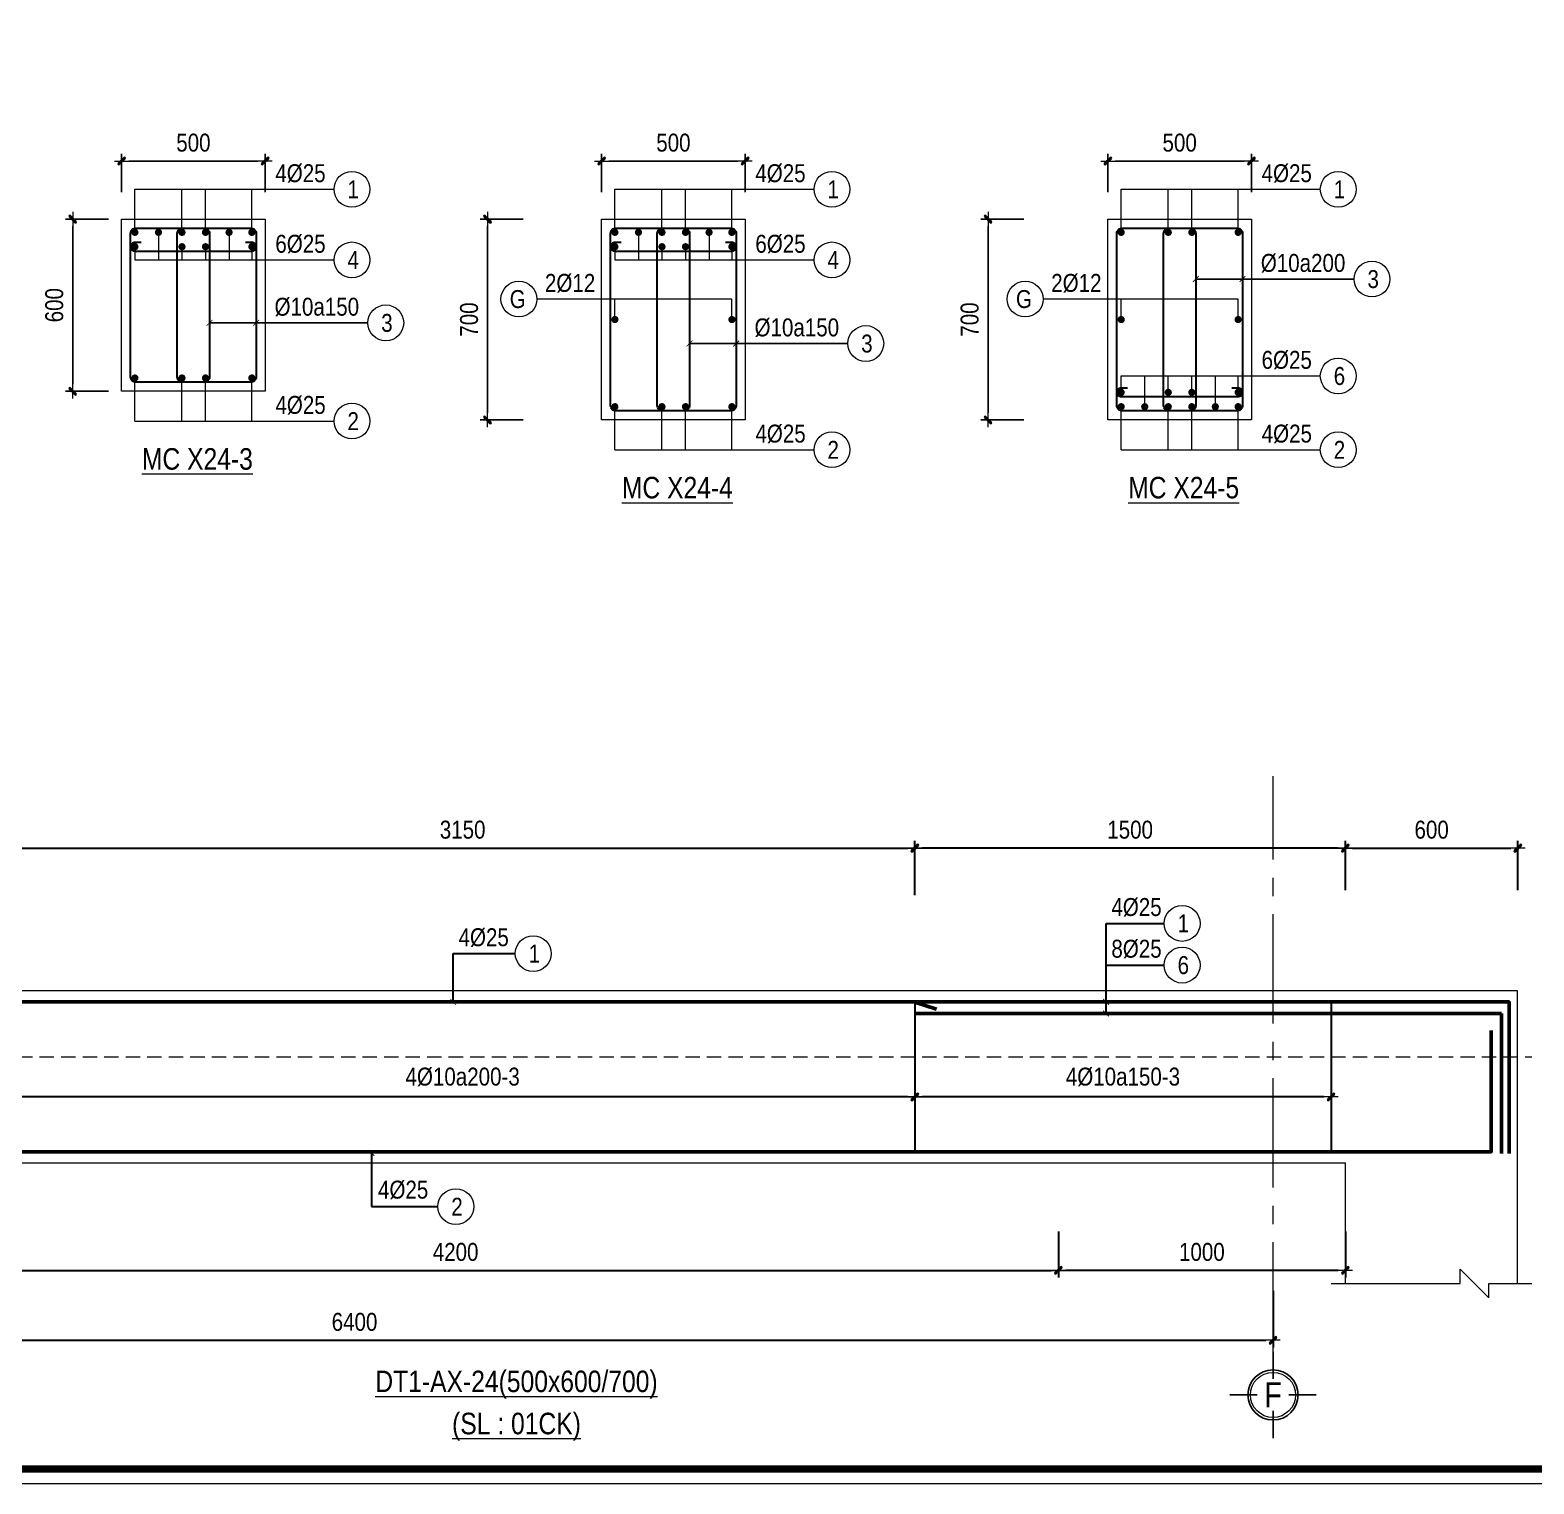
# Model space of a CAD drawing. Header units: millimetres. Extents: x 397144 to 8960116, y 345581 to 674207.
# Drawn here: x 4987769 to 4993008, y 648891 to 653957 of the extents above; entities that cross this region are included whole.
import ezdxf
from ezdxf.enums import TextEntityAlignment as Align
from ezdxf.xclip import XClip

# ---------------------------------------------------------------- set-up
doc = ezdxf.new("R2010")
doc.units = ezdxf.units.MM
doc.header["$XCLIPFRAME"] = 0
doc.header["$PDSIZE"] = -10
doc.linetypes.add('CENTER2', pattern=[28.575, 19.05, -3.175, 3.175, -3.175])
doc.linetypes.add('HIDDEN', pattern=[0.375, 0.25, -0.125])
doc.layers.get('0').update_dxf_attribs({"linetype": 'CONTINUOUS'})
doc.layers.get('Defpoints').update_dxf_attribs({"color": 12, "linetype": 'CONTINUOUS'})
for name, color, linetype, lineweight in [('2', 2, 'CONTINUOUS', 20), ('CDAI', 8, 'CONTINUOUS', 30), ('CTHEP', 2, 'CONTINUOUS', 50), ('DBAO', 3, 'CONTINUOUS', 20), ('DGIONG', 4, 'CONTINUOUS', 13), ('KTH', 150, 'CONTINUOUS', 5), ('Net khuat', 8, 'HIDDEN', 13), ('STICK', 1, 'CONTINUOUS', 9), ('TEXT', 7, 'CONTINUOUS', 15)]:
    doc.layers.add(name, color=color, linetype=linetype, lineweight=lineweight)
doc.layers.add('8', color=8, linetype='CONTINUOUS')
doc.styles.add('HELVECONDENSE', font='VHELVCN_0.TTF')
doc.styles.add('Star-HelCon', font='VHELVCN_0.TTF')
doc.styles.add('TTP-HelCon', font='VHELVCN_0.TTF')
doc.styles.add('VNI-HELVE-CONDENSE', font='VHELVCN_0.TTF')
doc.dimstyles.new('kc-25', dxfattribs={"dimtxt": 62.5, "dimasz": 20, "dimexe": 20, "dimexo": 50, "dimgap": 25, "dimtad": 3, "dimdec": 0, "dimzin": 0, "dimdsep": 46, "dimtxsty": 'VNI-HELVE-CONDENSE', "dimblk": 'DIM', "dimcen": 2.5, "dimclrd": 256, "dimclre": 154, "dimclrt": 7, "dimaunit": 1, "dimadec": 0, "dimazin": 0, "dimtfac": 1, "dimtdec": 0, "dimtix": 1, "dimtmove": 0, "dimatfit": 3, "dimldrblk": 'DOT', "dimfxl": 1, "dimtolj": 1, "dimtzin": 0, "dimarcsym": 0})
doc.dimstyles.new('TTP-25', dxfattribs={"dimscale": 25, "dimtxt": 2.5, "dimasz": 1, "dimexe": 1, "dimexo": 1, "dimgap": 0.09, "dimtad": 0, "dimdec": 4, "dimrnd": 5, "dimzin": 9, "dimdsep": 46, "dimtxsty": 'TTP-HelCon', "dimblk": 'Stick1', "dimcen": 0.09, "dimdle": 1.5, "dimclrd": 256, "dimclre": 256, "dimclrt": 7, "dimadec": 0, "dimazin": 0, "dimtfac": 1, "dimtdec": 4, "dimtmove": 0, "dimatfit": 3, "dimldrblk": '_ArchTick1', "dimfxl": 1, "dimtvp": 1, "dimtolj": 1, "dimtzin": 0, "dimarcsym": 0})

# ---------------------------------------------------------------- blocks, each defined once
blk = doc.blocks.new('CHG_XX_Khung ten')
blk.add_lwpolyline([(15, 579), (826, 579), (826, 15), (15, 15)], close=True)
at = {"color": 4, "linetype": 'Continuous', "const_width": 1}
blk.add_lwpolyline([(17, 577), (824, 577), (824, 17), (17, 17)], close=True, dxfattribs=at)
blk = doc.blocks.new('Stick1')
at = {"layer": 'STICK'}
h = blk.add_hatch(color=256, dxfattribs=at)
edge = h.paths.add_edge_path()
edge.add_line((0.3, 0.5), (-0.5, -0.3))
edge.add_arc((-0.4, -0.4), 0.141, 135, 315)
edge.add_line((-0.3, -0.5), (0.5, 0.3))
edge.add_arc((0.4, 0.4), 0.141, 315, 495)
blk.add_line((1, 0), (-1, 0), dxfattribs=at)
blk.add_lwpolyline([(0.3, 0.5), (-0.5, -0.3, 1), (-0.3, -0.5), (0.5, 0.3, 1), (0.3, 0.5, 1)], format="xyb", dxfattribs=at)
blk = doc.blocks.new('*D8877')
at = {"layer": 'Defpoints', "color": 0, "transparency": 16777216}
for p in [(5210180.3, 637924.4), (5210180.3, 637753), (5211680.3, 637753)]:
    blk.add_point(p, dxfattribs=at)
at = {"layer": 'KTH', "lineweight": -2, "transparency": 16777216}
for p, q in [((5210180.3, 637778), (5210180.3, 637949.4)), ((5211680.3, 637778), (5211680.3, 637949.4)), ((5211655.3, 637924.4), (5210205.3, 637924.4))]:
    blk.add_line(p, q, dxfattribs=at)
at = {"layer": 'KTH', "lineweight": -2, "transparency": 16777216, "xscale": 25, "yscale": 25, "zscale": 25, "rotation": 180}
blk.add_blockref('Stick1', (5210180.3, 637924.4), dxfattribs=at)
at = {"layer": 'KTH', "lineweight": -2, "transparency": 16777216, "xscale": 25, "yscale": 25, "zscale": 25}
blk.add_blockref('Stick1', (5211680.3, 637924.4), dxfattribs=at)
at = {"layer": 'KTH', "color": 7, "transparency": 16777216, "insert": (5210930.3, 637988.2), "char_height": 62.5, "attachment_point": 5, "style": 'TTP-HelCon'}
blk.add_mtext('\\A1;1500', dxfattribs=at)
blk = doc.blocks.new('_ArchTick1')
at = {"color": 0, "const_width": 3.81}
blk.add_lwpolyline([(-12.7, -12.7), (12.7, 12.7)], dxfattribs=at)
blk = doc.blocks.new('*D8878')
at = {"layer": 'Defpoints', "color": 0, "transparency": 16777216}
for p in [(5210180.3, 637131), (5211630.3, 637114.5), (5210180.3, 637057)]:
    blk.add_point(p, dxfattribs=at)
at = {"layer": 'KTH', "lineweight": -2, "transparency": 16777216}
for p, q in [((5210180.3, 637106), (5210180.3, 637032)), ((5211605.3, 637057), (5210205.3, 637057)), ((5211630.3, 637089.5), (5211630.3, 637032))]:
    blk.add_line(p, q, dxfattribs=at)
at = {"layer": 'KTH', "lineweight": -2, "transparency": 16777216, "xscale": 25, "yscale": 25, "zscale": 25, "rotation": 180}
blk.add_blockref('Stick1', (5210180.3, 637057), dxfattribs=at)
at = {"layer": 'KTH', "lineweight": -2, "transparency": 16777216, "xscale": 25, "yscale": 25, "zscale": 25}
blk.add_blockref('Stick1', (5211630.3, 637057), dxfattribs=at)
at = {"layer": 'KTH', "color": 7, "transparency": 16777216, "insert": (5210905.3, 637126.9), "char_height": 62.5, "attachment_point": 5, "style": 'TTP-HelCon'}
blk.add_mtext('\\A1;4Þ10a150-3', dxfattribs=at)
blk = doc.blocks.new('*D8879')
at = {"layer": 'Defpoints', "color": 0, "transparency": 16777216}
for p in [(5210180.3, 637924.4), (5207029.3, 637735.4), (5210180.3, 637735.4)]:
    blk.add_point(p, dxfattribs=at)
at = {"layer": 'KTH', "lineweight": -2, "transparency": 16777216}
for p, q in [((5207029.3, 637760.4), (5207029.3, 637949.4)), ((5210180.3, 637760.4), (5210180.3, 637949.4)), ((5207054.3, 637924.4), (5210155.3, 637924.4))]:
    blk.add_line(p, q, dxfattribs=at)
at = {"layer": 'KTH', "lineweight": -2, "transparency": 16777216, "xscale": 25, "yscale": 25, "zscale": 25, "rotation": 180}
blk.add_blockref('Stick1', (5207029.3, 637924.4), dxfattribs=at)
at = {"layer": 'KTH', "lineweight": -2, "transparency": 16777216, "xscale": 25, "yscale": 25, "zscale": 25}
blk.add_blockref('Stick1', (5210180.3, 637924.4), dxfattribs=at)
at = {"layer": 'KTH', "color": 7, "transparency": 16777216, "insert": (5208604.8, 637988.2), "char_height": 62.5, "attachment_point": 5, "style": 'TTP-HelCon'}
blk.add_mtext('\\A1;3150', dxfattribs=at)
blk = doc.blocks.new('*D8880')
at = {"layer": 'Defpoints', "color": 0, "transparency": 16777216}
for p in [(5207029.3, 637131), (5210180.3, 637131), (5207029.3, 637057)]:
    blk.add_point(p, dxfattribs=at)
at = {"layer": 'KTH', "lineweight": -2, "transparency": 16777216}
for p, q in [((5207029.3, 637106), (5207029.3, 637032)), ((5210180.3, 637106), (5210180.3, 637032)), ((5210155.3, 637057), (5207054.3, 637057))]:
    blk.add_line(p, q, dxfattribs=at)
at = {"layer": 'KTH', "lineweight": -2, "transparency": 16777216, "xscale": 25, "yscale": 25, "zscale": 25, "rotation": 180}
blk.add_blockref('Stick1', (5207029.3, 637057), dxfattribs=at)
at = {"layer": 'KTH', "lineweight": -2, "transparency": 16777216, "xscale": 25, "yscale": 25, "zscale": 25}
blk.add_blockref('Stick1', (5210180.3, 637057), dxfattribs=at)
at = {"layer": 'KTH', "color": 7, "transparency": 16777216, "insert": (5208604.8, 637126.9), "char_height": 62.5, "attachment_point": 5, "style": 'TTP-HelCon'}
blk.add_mtext('\\A1;4Þ10a200-3', dxfattribs=at)
blk = doc.blocks.new('*D8886')
at = {"layer": 'Defpoints', "color": 0, "transparency": 16777216}
for p in [(5195528.2, 636407.1), (5205028.2, 636407.1), (5205028.2, 636209.1)]:
    blk.add_point(p, dxfattribs=at)
at = {"layer": 'KTH', "lineweight": -2, "transparency": 16777216}
for p, q in [((5195528.2, 636382.1), (5195528.2, 636184.1)), ((5205028.2, 636382.1), (5205028.2, 636184.1)), ((5195553.2, 636209.1), (5205003.2, 636209.1))]:
    blk.add_line(p, q, dxfattribs=at)
at = {"layer": 'KTH', "lineweight": -2, "transparency": 16777216, "xscale": 25, "yscale": 25, "zscale": 25, "rotation": 180}
blk.add_blockref('Stick1', (5195528.2, 636209.1), dxfattribs=at)
at = {"layer": 'KTH', "lineweight": -2, "transparency": 16777216, "xscale": 25, "yscale": 25, "zscale": 25}
blk.add_blockref('Stick1', (5205028.2, 636209.1), dxfattribs=at)
at = {"layer": 'KTH', "color": 7, "transparency": 16777216, "insert": (5200278.2, 636272.9), "char_height": 62.5, "attachment_point": 5, "style": 'TTP-HelCon'}
blk.add_mtext('\\A1;9500', dxfattribs=at)
blk = doc.blocks.new('*D8887')
at = {"layer": 'Defpoints', "color": 0, "transparency": 16777216}
for p in [(5205028.2, 636407.1), (5211428.2, 636407), (5211428.2, 636209)]:
    blk.add_point(p, dxfattribs=at)
at = {"layer": 'KTH', "lineweight": -2, "transparency": 16777216}
for p, q in [((5205028.2, 636382.1), (5205028.2, 636184)), ((5211428.2, 636382), (5211428.2, 636184)), ((5205053.2, 636209), (5211403.2, 636209))]:
    blk.add_line(p, q, dxfattribs=at)
at = {"layer": 'KTH', "lineweight": -2, "transparency": 16777216, "xscale": 25, "yscale": 25, "zscale": 25, "rotation": 180}
blk.add_blockref('Stick1', (5205028.2, 636209), dxfattribs=at)
at = {"layer": 'KTH', "lineweight": -2, "transparency": 16777216, "xscale": 25, "yscale": 25, "zscale": 25}
blk.add_blockref('Stick1', (5211428.2, 636209), dxfattribs=at)
at = {"layer": 'KTH', "color": 7, "transparency": 16777216, "insert": (5208228.2, 636272.9), "char_height": 62.5, "attachment_point": 5, "style": 'TTP-HelCon'}
blk.add_mtext('\\A1;6400', dxfattribs=at)
blk = doc.blocks.new('dau truc')
blk.add_circle((0, 0), 180)
at = {"layer": '8'}
for p, q in [((0, 127), (0, 345)), ((-127, 0), (-345, 0)), ((345, 0), (127, 0)), ((0, -345), (0, -127))]:
    blk.add_line(p, q, dxfattribs=at)
blk.add_circle((0, 0), 200, dxfattribs=at)
at = {"layer": 'TEXT', "style": 'HELVECONDENSE'}
blk.add_attdef('A', text='', height=233, dxfattribs=at).set_placement((0, 0), align=Align.MIDDLE)
blk = doc.blocks.new('DIM')
h = blk.add_hatch(color=1)
h.paths.add_polyline_path([(0.49, 0.29, 1), (0.29, 0.49), (-0.19, 0), (0.19, 0)])
h.paths.add_polyline_path([(0.19, 0), (-0.19, 0), (-0.49, -0.29, 1), (-0.29, -0.49)])
at = {"color": 9}
for p, q in [((-0.19, 0), (-1.5, 0)), ((0.19, 0), (1.5, 0))]:
    blk.add_line(p, q, dxfattribs=at)
at = {"color": 1}
for p, q in [((-0.49, -0.29), (0.29, 0.49)), ((-0.29, -0.49), (0.49, 0.29)), ((-0.19, 0), (0.19, 0))]:
    blk.add_line(p, q, dxfattribs=at)
blk.add_arc((-0.39, -0.39), 0.138, 135, 315, dxfattribs=at)
blk = doc.blocks.new('*D8900')
at = {"layer": 'Defpoints', "color": 0, "transparency": 16777216}
for p in [(5212281.2, 637924.4), (5211680.3, 637753), (5212281.2, 637753)]:
    blk.add_point(p, dxfattribs=at)
at = {"layer": 'KTH', "lineweight": -2, "transparency": 16777216}
for p, q in [((5211680.3, 637778), (5211680.3, 637949.4)), ((5212281.2, 637778), (5212281.2, 637949.4)), ((5211705.3, 637924.4), (5212256.2, 637924.4))]:
    blk.add_line(p, q, dxfattribs=at)
at = {"layer": 'KTH', "lineweight": -2, "transparency": 16777216, "xscale": 25, "yscale": 25, "zscale": 25, "rotation": 180}
blk.add_blockref('Stick1', (5211680.3, 637924.4), dxfattribs=at)
at = {"layer": 'KTH', "lineweight": -2, "transparency": 16777216, "xscale": 25, "yscale": 25, "zscale": 25}
blk.add_blockref('Stick1', (5212281.2, 637924.4), dxfattribs=at)
at = {"layer": 'KTH', "color": 7, "transparency": 16777216, "insert": (5211980.8, 637988.2), "char_height": 62.5, "attachment_point": 5, "style": 'TTP-HelCon'}
blk.add_mtext('\\A1;600', dxfattribs=at)
blk = doc.blocks.new('*D8901')
at = {"layer": 'Defpoints', "color": 0, "transparency": 16777216}
for p in [(5210680.3, 636612.8), (5211680.3, 636612.8), (5210680.3, 636452.9)]:
    blk.add_point(p, dxfattribs=at)
at = {"layer": 'KTH', "lineweight": -2, "transparency": 16777216}
for p, q in [((5210680.3, 636587.8), (5210680.3, 636427.9)), ((5211680.3, 636587.8), (5211680.3, 636427.9)), ((5211655.3, 636452.9), (5210705.3, 636452.9))]:
    blk.add_line(p, q, dxfattribs=at)
at = {"layer": 'KTH', "lineweight": -2, "transparency": 16777216, "xscale": 25, "yscale": 25, "zscale": 25, "rotation": 180}
blk.add_blockref('Stick1', (5210680.3, 636452.9), dxfattribs=at)
at = {"layer": 'KTH', "lineweight": -2, "transparency": 16777216, "xscale": 25, "yscale": 25, "zscale": 25}
blk.add_blockref('Stick1', (5211680.3, 636452.9), dxfattribs=at)
at = {"layer": 'KTH', "color": 7, "transparency": 16777216, "insert": (5211180.3, 636516.7), "char_height": 62.5, "attachment_point": 5, "style": 'TTP-HelCon'}
blk.add_mtext('\\A1;1000', dxfattribs=at)
blk = doc.blocks.new('*D8902')
at = {"layer": 'Defpoints', "color": 0, "transparency": 16777216}
for p in [(5206480.3, 636612.8), (5210680.3, 636612.8), (5210680.3, 636452.9)]:
    blk.add_point(p, dxfattribs=at)
at = {"layer": 'KTH', "lineweight": -2, "transparency": 16777216}
for p, q in [((5206480.3, 636587.8), (5206480.3, 636427.9)), ((5210680.3, 636587.8), (5210680.3, 636427.9)), ((5206505.3, 636452.9), (5210655.3, 636452.9))]:
    blk.add_line(p, q, dxfattribs=at)
at = {"layer": 'KTH', "lineweight": -2, "transparency": 16777216, "xscale": 25, "yscale": 25, "zscale": 25, "rotation": 180}
blk.add_blockref('Stick1', (5206480.3, 636452.9), dxfattribs=at)
at = {"layer": 'KTH', "lineweight": -2, "transparency": 16777216, "xscale": 25, "yscale": 25, "zscale": 25}
blk.add_blockref('Stick1', (5210680.3, 636452.9), dxfattribs=at)
at = {"layer": 'KTH', "color": 7, "transparency": 16777216, "insert": (5208580.3, 636516.7), "char_height": 62.5, "attachment_point": 5, "style": 'TTP-HelCon'}
blk.add_mtext('\\A1;4200', dxfattribs=at)
blk = doc.blocks.new('*D1703')
at = {"layer": 'Defpoints', "color": 0, "transparency": 16777216}
for p in [(5272600.9, 615977.5), (5277650.8, 615954.1), (5277650.8, 615779.3)]:
    blk.add_point(p, dxfattribs=at)
at = {"layer": 'KTH', "lineweight": -2, "transparency": 16777216}
for p, q in [((5272600.9, 615952.5), (5272600.9, 615754.3)), ((5277650.8, 615929.1), (5277650.8, 615754.3)), ((5272625.9, 615779.3), (5277625.8, 615779.3))]:
    blk.add_line(p, q, dxfattribs=at)
at = {"layer": 'KTH', "lineweight": -2, "transparency": 16777216, "xscale": 25, "yscale": 25, "zscale": 25, "rotation": 180}
blk.add_blockref('Stick1', (5272600.9, 615779.3), dxfattribs=at)
at = {"layer": 'KTH', "lineweight": -2, "transparency": 16777216, "xscale": 25, "yscale": 25, "zscale": 25}
blk.add_blockref('Stick1', (5277650.8, 615779.3), dxfattribs=at)
at = {"layer": 'KTH', "color": 7, "transparency": 16777216, "insert": (5275125.9, 615843.1), "char_height": 62.5, "attachment_point": 5, "style": 'TTP-HelCon'}
blk.add_mtext('\\A1;5050', dxfattribs=at)
blk = doc.blocks.new('AX-39')
at = {"layer": 'CTHEP'}
blk.add_line((5210975.04145, 681013.42943), (5247672.67727, 681013.45884), dxfattribs=at)
blk.add_lwpolyline([(5210787.11638, 680705.47081), (5210787.11638, 681304.42943, -0.414213562), (5210807.11638, 681324.42943), (5247822.11639, 681324.37324, -0.414213562), (5247842.11639, 681304.37324), (5247842.11639, 680698.9725)], format="xyb", dxfattribs=at)
blk.add_lwpolyline([(5210824.90854, 681240.70867), (5210824.90854, 680702.42943), (5247796.89795, 680702.42746), (5247796.89795, 681150.21806)], dxfattribs=at)
at = {"layer": 'DBAO'}
blk.add_line((5247892.11639, 681363.14963), (5210742.11638, 681363.43576), dxfattribs=at)
blk = doc.blocks.new('*D1889')
at = {"layer": 'Defpoints', "color": 0, "ltscale": 500, "transparency": 16777216}
for p in [(4991524.1, 653500.9), (4991524.1, 653367.6), (4992024.1, 653367.6)]:
    blk.add_point(p, dxfattribs=at)
at = {"layer": 'KTH', "lineweight": -2, "ltscale": 500, "transparency": 16777216}
for p, q in [((4991524.1, 653392.6), (4991524.1, 653525.9)), ((4992024.1, 653392.6), (4992024.1, 653525.9)), ((4991999.1, 653500.9), (4991549.1, 653500.9))]:
    blk.add_line(p, q, dxfattribs=at)
at = {"layer": 'KTH', "lineweight": -2, "ltscale": 500, "transparency": 16777216, "xscale": 25, "yscale": 25, "zscale": 25, "rotation": 180}
blk.add_blockref('Stick1', (4991524.1, 653500.9), dxfattribs=at)
at = {"layer": 'KTH', "lineweight": -2, "ltscale": 500, "transparency": 16777216, "xscale": 25, "yscale": 25, "zscale": 25}
blk.add_blockref('Stick1', (4992024.1, 653500.9), dxfattribs=at)
at = {"layer": 'KTH', "color": 7, "ltscale": 500, "transparency": 16777216, "insert": (4991774.1, 653564.7), "char_height": 62.5, "attachment_point": 5, "style": 'TTP-HelCon'}
blk.add_mtext('\\A1;500', dxfattribs=at)
blk = doc.blocks.new('*D1890')
at = {"layer": 'Defpoints', "color": 0, "ltscale": 500, "transparency": 16777216}
for p in [(4991256.4, 653298.6), (4991106.5, 652598.6), (4991256.4, 652598.6)]:
    blk.add_point(p, dxfattribs=at)
at = {"layer": 'KTH', "lineweight": -2, "ltscale": 500, "transparency": 16777216}
for p, q in [((4991231.4, 653298.6), (4991081.5, 653298.6)), ((4991106.5, 653273.6), (4991106.5, 652623.6)), ((4991231.4, 652598.6), (4991081.5, 652598.6))]:
    blk.add_line(p, q, dxfattribs=at)
at = {"layer": 'KTH', "lineweight": -2, "ltscale": 500, "transparency": 16777216, "xscale": 25, "yscale": 25, "zscale": 25}
for p, rotation in [((4991106.5, 653298.6), 90), ((4991106.5, 652598.6), 270)]:
    blk.add_blockref('Stick1', p, dxfattribs=dict(at, rotation=rotation))
at = {"layer": 'KTH', "color": 7, "ltscale": 500, "transparency": 16777216, "insert": (4991042.7, 652948.6), "char_height": 62.5, "attachment_point": 5, "rotation": 90, "style": 'TTP-HelCon'}
blk.add_mtext('\\A1;700', dxfattribs=at)
blk = doc.blocks.new('*D1895')
at = {"layer": 'Defpoints', "color": 0, "ltscale": 500, "transparency": 16777216}
for p in [(4988088, 653500.9), (4988088, 653367.6), (4988588, 653367.6)]:
    blk.add_point(p, dxfattribs=at)
at = {"layer": 'KTH', "lineweight": -2, "ltscale": 500, "transparency": 16777216}
for p, q in [((4988088, 653392.6), (4988088, 653525.9)), ((4988588, 653392.6), (4988588, 653525.9)), ((4988563, 653500.9), (4988113, 653500.9))]:
    blk.add_line(p, q, dxfattribs=at)
at = {"layer": 'KTH', "lineweight": -2, "ltscale": 500, "transparency": 16777216, "xscale": 25, "yscale": 25, "zscale": 25, "rotation": 180}
blk.add_blockref('Stick1', (4988088, 653500.9), dxfattribs=at)
at = {"layer": 'KTH', "lineweight": -2, "ltscale": 500, "transparency": 16777216, "xscale": 25, "yscale": 25, "zscale": 25}
blk.add_blockref('Stick1', (4988588, 653500.9), dxfattribs=at)
at = {"layer": 'KTH', "color": 7, "ltscale": 500, "transparency": 16777216, "insert": (4988338, 653564.7), "char_height": 62.5, "attachment_point": 5, "style": 'TTP-HelCon'}
blk.add_mtext('\\A1;500', dxfattribs=at)
blk = doc.blocks.new('*D1896')
at = {"layer": 'Defpoints', "color": 0, "ltscale": 500, "transparency": 16777216}
for p in [(4988067.2, 653298.6), (4987917.4, 652698.6), (4988067.2, 652698.6)]:
    blk.add_point(p, dxfattribs=at)
at = {"layer": 'KTH', "lineweight": -2, "ltscale": 500, "transparency": 16777216}
for p, q in [((4988042.2, 653298.6), (4987892.4, 653298.6)), ((4987917.4, 653273.6), (4987917.4, 652723.6)), ((4988042.2, 652698.6), (4987892.4, 652698.6))]:
    blk.add_line(p, q, dxfattribs=at)
at = {"layer": 'KTH', "lineweight": -2, "ltscale": 500, "transparency": 16777216, "xscale": 25, "yscale": 25, "zscale": 25}
for p, rotation in [((4987917.4, 653298.6), 90), ((4987917.4, 652698.6), 270)]:
    blk.add_blockref('Stick1', p, dxfattribs=dict(at, rotation=rotation))
at = {"layer": 'KTH', "color": 7, "ltscale": 500, "transparency": 16777216, "insert": (4987853.5, 652998.6), "char_height": 62.5, "attachment_point": 5, "rotation": 90, "style": 'TTP-HelCon'}
blk.add_mtext('\\A1;600', dxfattribs=at)
blk = doc.blocks.new('*D1897')
at = {"layer": 'Defpoints', "color": 0, "ltscale": 500, "transparency": 16777216}
for p in [(4989760.3, 653500.9), (4989760.3, 653367.6), (4990260.3, 653367.6)]:
    blk.add_point(p, dxfattribs=at)
at = {"layer": 'KTH', "lineweight": -2, "ltscale": 500, "transparency": 16777216}
for p, q in [((4989760.3, 653392.6), (4989760.3, 653525.9)), ((4990260.3, 653392.6), (4990260.3, 653525.9)), ((4990235.3, 653500.9), (4989785.3, 653500.9))]:
    blk.add_line(p, q, dxfattribs=at)
at = {"layer": 'KTH', "lineweight": -2, "ltscale": 500, "transparency": 16777216, "xscale": 25, "yscale": 25, "zscale": 25, "rotation": 180}
blk.add_blockref('Stick1', (4989760.3, 653500.9), dxfattribs=at)
at = {"layer": 'KTH', "lineweight": -2, "ltscale": 500, "transparency": 16777216, "xscale": 25, "yscale": 25, "zscale": 25}
blk.add_blockref('Stick1', (4990260.3, 653500.9), dxfattribs=at)
at = {"layer": 'KTH', "color": 7, "ltscale": 500, "transparency": 16777216, "insert": (4990010.3, 653564.7), "char_height": 62.5, "attachment_point": 5, "style": 'TTP-HelCon'}
blk.add_mtext('\\A1;500', dxfattribs=at)
blk = doc.blocks.new('*D1898')
at = {"layer": 'Defpoints', "color": 0, "ltscale": 500, "transparency": 16777216}
for p in [(4989512.4, 653298.6), (4989362.5, 652598.6), (4989512.4, 652598.6)]:
    blk.add_point(p, dxfattribs=at)
at = {"layer": 'KTH', "lineweight": -2, "ltscale": 500, "transparency": 16777216}
for p, q in [((4989487.4, 653298.6), (4989337.5, 653298.6)), ((4989362.5, 653273.6), (4989362.5, 652623.6)), ((4989487.4, 652598.6), (4989337.5, 652598.6))]:
    blk.add_line(p, q, dxfattribs=at)
at = {"layer": 'KTH', "lineweight": -2, "ltscale": 500, "transparency": 16777216, "xscale": 25, "yscale": 25, "zscale": 25}
for p, rotation in [((4989362.5, 653298.6), 90), ((4989362.5, 652598.6), 270)]:
    blk.add_blockref('Stick1', p, dxfattribs=dict(at, rotation=rotation))
at = {"layer": 'KTH', "color": 7, "ltscale": 500, "transparency": 16777216, "insert": (4989298.7, 652948.6), "char_height": 62.5, "attachment_point": 5, "rotation": 90, "style": 'TTP-HelCon'}
blk.add_mtext('\\A1;700', dxfattribs=at)
blk = doc.blocks.new('AX-24')
at = {"layer": 'CDAI', "ltscale": 52.5}
for p, q in [((5210180.31872, 637392.01356), (5210180.31872, 636862.01356)), ((5210180.31872, 637392.01356), (5210180.31872, 636862.01356)), ((5211630.31872, 637392.01356), (5211630.31872, 636862.01356)), ((5211630.31872, 637392.01356), (5211630.31872, 636862.01356))]:
    blk.add_line(p, q, dxfattribs=at)
at = {"layer": 'CTHEP'}
for p, q in [((5210255.31872, 637363.01356), (5210180.31872, 637388.01356)), ((5210180.31872, 637348.11471), (5212223.83813, 637348.11471)), ((5212223.83813, 637348.11471), (5212223.83813, 636860.35131)), ((5195796.91595, 637079.11597), (5205378.97758, 637079.06784))]:
    blk.add_line(p, q, dxfattribs=at)
for points in [[(5212250.31871, 636859.86833), (5212250.31871, 637388.05554), (5189209.16681, 637388.13109)], [(5189267.40577, 637142.5212), (5189267.40577, 636866.13113), (5195699.2967, 636866.10997), (5196279.15845, 636766.10807), (5204880.31517, 636766.07978), (5205454.36068, 636866.07789), (5212188.48587, 636866.05575), (5212188.48587, 637288.93126)]]:
    blk.add_lwpolyline(points, dxfattribs=at)
at = {"layer": 'DBAO'}
for points in [[(5195805.6519, 637427.28753), (5205028.22142, 637427.05195)], [(5212280.31872, 636407.01356), (5212280.31872, 637427.00985), (5205028.22142, 637427.0547)], [(5205480.31657, 636827.0519), (5211680.31872, 636827.01356)], [(5211680.31872, 636407.01356), (5211680.31872, 636827.01356)], [(5196280.28802, 636407.12403), (5196280.28802, 636727.09822), (5204880.31517, 636727.05573), (5204880.31517, 636407.05573)]]:
    blk.add_lwpolyline(points, dxfattribs=at)
at = {"layer": 'DGIONG'}
blk.add_lwpolyline([(5211630.31872, 636407.01356), (5212080.31656, 636407.0059), (5212080.31656, 636457.0059), (5212180.31656, 636357.0059), (5212180.31656, 636407.0059), (5212330.31656, 636407.0059)], dxfattribs=at)
for centre in [(5211111.5092, 637661.93225), (5208850.76918, 637556.6402), (5211111.5092, 637516.63325), (5208581.04065, 636674.94351)]:
    blk.add_circle(centre, 62.5, dxfattribs=at)
at = {"layer": 'Net khuat', "linetype": 'CENTER2', "ltscale": 20}
blk.add_line((5211428.22142, 636169.63408), (5211428.22142, 638174.97673), dxfattribs=at)
at = {"layer": 'Net khuat', "ltscale": 200}
blk.add_lwpolyline([(5189179.16681, 636827.13109), (5189179.16681, 636827.13109), (5189479.16681, 636827.13109), (5189479.16681, 637197.13109), (5212330.31656, 637197.0553)], dxfattribs=at)
at = {"layer": '2', "ltscale": 300}
ref = blk.add_blockref('dau truc', (5211428.22142, 636018.76955), dxfattribs=dict(at, xscale=0.4367131292819977, yscale=0.4367131292819977, zscale=0.4367131292819977))
ref.add_attrib('A', 'F', dxfattribs={"layer": 'TEXT', "height": 87.5, "style": 'HELVECONDENSE'}).set_placement((5211428.22142, 636018.76955), align=Align.MIDDLE)
at = {"layer": 'TEXT', "style": 'TTP-HelCon'}
for s, p in [('4Þ25', (5210864.99915, 637687.7852)), ('4Þ25', (5208590.64529, 637582.49314, 0)), ('8Þ25', (5210864.99915, 637542.4862)), ('4Þ25', (5208309.97191, 636702.84056))]:
    blk.add_text(s, height=62.5, dxfattribs=at).set_placement(p)
at = {"layer": 'TEXT', "style": 'Star-HelCon'}
for s, p in [('1', (5211115.67587, 637661.93225)), ('1', (5208854.93584, 637556.6402)), ('6', (5211115.67587, 637516.63325)), ('2', (5208585.20731, 636674.94351))]:
    blk.add_text(s, height=62.5, dxfattribs=at).set_placement(p, align=Align.MIDDLE)
at = {"layer": 'TEXT', "style": 'TTP-HelCon'}
for s, p in [('%%UDT1-AX-24(500x600/700)', (5208792.46148, 636028.43871)), ('%%U(SL : 01CK)', (5208792.46148, 635881.54411))]:
    blk.add_text(s, height=75, dxfattribs=at).set_placement(p, align=Align.CENTER)
at = {"layer": 'KTH'}
for base, p1, p2, picture, middle in [((5210180.31872, 637924.407899), (5207029.316565, 637735.44624), (5210180.31872, 637735.407899), '*D8879', (5208604.817643, 637988.241233)), ((5210680.31872, 636452.86603), (5211680.31872, 636612.81721), (5210680.31872, 636612.81721), '*D8901', (5211180.31872, 636516.69936)), ((5205028.22142, 636209.07081), (5195528.22142, 636407.12787), (5205028.22142, 636407.05382), '*D8886', (5200278.22142, 636272.90414)), ((5211428.22142, 636209.02803), (5205028.22142, 636407.05382), (5211428.22142, 636407.0059), '*D8887', (5208228.22142, 636272.86136))]:
    dim = blk.add_linear_dim(base=base, p1=p1, p2=p2, angle=180, dimstyle='TTP-25', override={"dimtmove": 1}, dxfattribs=at)
    dim.commit()
    dim.dimension.update_dxf_attribs({"geometry": picture, "text_midpoint": middle})
for base, p1, p2, picture, middle in [((5210180.31872, 637924.4079), (5211680.31872, 637753.01473), (5210180.31872, 637753.01473), '*D8877', (5210930.31872, 637988.24123)), ((5212281.24975, 637924.4079), (5211680.31872, 637753.01473), (5212281.24975, 637753.01473), '*D8900', (5211980.78423, 637988.24123)), ((5210680.31872, 636452.86603), (5206480.316565, 636612.817208), (5210680.31872, 636612.817208), '*D8902', (5208580.317643, 636516.699363))]:
    dim = blk.add_linear_dim(base=base, p1=p1, p2=p2, dimstyle='TTP-25', override={"dimtmove": 1}, dxfattribs=at)
    dim.commit()
    dim.dimension.update_dxf_attribs({"geometry": picture, "text_midpoint": middle})
for base, p1, p2, text, picture, middle in [((5207029.31657, 637057.00038), (5210180.31872, 637131.00039), (5207029.31657, 637131.03873), '4Þ10a200-3', '*D8880', (5208604.81764, 637126.91705)), ((5210180.31872, 637057.00038), (5211630.31872, 637114.47373), (5210180.31872, 637131.00039), '4Þ10a150-3', '*D8878', (5210905.31872, 637126.91705))]:
    dim = blk.add_linear_dim(base=base, p1=p1, p2=p2, angle=180, text=text, dimstyle='TTP-25', override={"dimtmove": 1}, dxfattribs=at)
    dim.commit()
    dim.dimension.update_dxf_attribs({"geometry": picture, "text_midpoint": middle})
at = {"layer": 'DGIONG'}
for points in [[(5210846.48738, 637388.12414), (5210846.48712, 637661.93225), (5211049.0092, 637661.93225)], [(5208572.13352, 637388.13109), (5208572.13326, 637556.6402), (5208788.26918, 637556.6402)], [(5210846.48703, 637348.12414), (5210846.48677, 637516.63325), (5211049.00885, 637516.63325)], [(5208286.96014, 636861.98777), (5208286.95988, 636674.94351), (5208518.54065, 636674.94351)]]:
    blk.add_leader(points, dimstyle='kc-25', override={"dimtad": 0, "dimldrblk": 'ArchTick', "dimfxl": 100, "dimarcsym": 1}, dxfattribs=at)
blk = doc.blocks.new('AX-28')
at = {"layer": 'CTHEP'}
blk.add_line((5264291.10635, 616647.46399), (5278173.54449, 616647.4826), dxfattribs=at)
blk.add_lwpolyline([(5264065.14349, 616958.44104), (5293080.85847, 616958.39699, -0.414213562), (5293100.85847, 616938.39699), (5293100.85847, 615232.99626)], format="xyb", dxfattribs=at)
blk.add_lwpolyline([(5264147.37361, 616874.73242), (5264147.37361, 616336.45319), (5278789.7953, 616336.45121), (5278789.7953, 616336.45121)], dxfattribs=at)
at = {"layer": 'DBAO'}
blk.add_line((5293150.85847, 616997.17339), (5264000.85115, 616997.3979), dxfattribs=at)
at = {"layer": 'KTH'}
dim = blk.add_linear_dim(base=(5277650.8429228896, 615779.2658678329), p1=(5272600.8584737992, 615977.453188729), p2=(5277650.8429228896, 615954.0717395984), angle=180, dimstyle='TTP-25', override={"dimtmove": 1}, dxfattribs=at)
dim.commit()
dim.dimension.update_dxf_attribs({"geometry": '*D1703', "text_midpoint": (5275125.8506983444, 615843.0992011663)})

msp = doc.modelspace()

# ---------------------------------------------------------------- block references
at = {"layer": 'CDAI'}
ref = msp.add_blockref('AX-28', (-279585.69011, 34856.96031), dxfattribs=at)
XClip(ref).set_block_clipping_path([(5277476.4267861238, 614211.576175547), (5293382.1857972499, 617647.0229285841)])
at = {"layer": 'DBAO'}
ref = msp.add_blockref('AX-39', (-219265.51605, -30762.34592), dxfattribs=at)
XClip(ref).set_block_clipping_path([(5239000.2721931562, 679728.7219401272), (5248003.1693263389, 682021.5505509712)])
at = {"layer": 'KTH', "ltscale": 0.8, "xscale": 25.92478421702978, "yscale": 25.92478421702978, "zscale": 25.92478421702978}
msp.add_blockref('CHG_XX_Khung ten', (4975456.08674, 648501.85593), dxfattribs=at)

# ---------------------------------------------------------------- next in the draw order: linework, layer by layer
at = {"layer": 'CDAI', "ltscale": 0.8}
msp.add_lwpolyline([(4975896.80807, 663460.45642), (4993266.4135, 663460.45642), (4993266.4135, 648942.57726), (4975896.80807, 648942.57726)], close=True, dxfattribs=at)
msp.add_lwpolyline([(4975896.80807, 663460.45642), (4993266.4135, 663460.45642), (4993266.4135, 648942.57726), (4975896.80807, 648942.57726)], close=True, dxfattribs=at)
at = {"layer": 'CDAI'}
for points in [[(4988138.03451, 653267.38282), (4988538.03451, 653267.38282, -0.4142135624), (4988556.78451, 653248.63282), (4988556.78451, 652748.63282, -0.4142135624), (4988538.03451, 652729.88282), (4988138.03451, 652729.88282, -0.4142135624), (4988119.28451, 652748.63282), (4988119.28451, 653248.63282, -0.4142135624)], [(4988300.78451, 653267.38282), (4988375.28451, 653267.38282, -0.4142135624), (4988394.03451, 653248.63282), (4988394.03451, 652748.63282, -0.4142135624), (4988375.28451, 652729.88282), (4988300.78451, 652729.88282, -0.4142135624), (4988282.03451, 652748.63282), (4988282.03451, 653248.63282, -0.4142135624)], [(4989810.32854, 653267.38282), (4990210.32854, 653267.38282, -0.4142135624), (4990229.07854, 653248.63282), (4990229.07854, 652648.63282, -0.4142135624), (4990210.32854, 652629.88282), (4989810.32854, 652629.88282, -0.4142135624), (4989791.57854, 652648.63282), (4989791.57854, 653248.63282, -0.4142135624)], [(4989973.07854, 653267.38282), (4990047.57854, 653267.38282, -0.4142135624), (4990066.32854, 653248.63282), (4990066.32854, 652648.63282, -0.4142135624), (4990047.57854, 652629.88282), (4989973.07854, 652629.88282, -0.4142135624), (4989954.32854, 652648.63282), (4989954.32854, 653248.63282, -0.4142135624)], [(4991574.14972, 653267.38282), (4991974.14972, 653267.38282, -0.4142135624), (4991992.89972, 653248.63282), (4991992.89972, 652648.63282, -0.4142135624), (4991974.14972, 652629.88282), (4991574.14972, 652629.88282, -0.4142135624), (4991555.39972, 652648.63282), (4991555.39972, 653248.63282, -0.4142135624)], [(4991736.89972, 653267.38282), (4991811.39972, 653267.38282, -0.4142135624), (4991830.14972, 653248.63282), (4991830.14972, 652648.63282, -0.4142135624), (4991811.39972, 652629.88282), (4991736.89972, 652629.88282, -0.4142135624), (4991718.14972, 652648.63282), (4991718.14972, 653248.63282, -0.4142135624)]]:
    msp.add_lwpolyline(points, format="xyb", close=True, dxfattribs=at)
for points in [[(4988156.20451, 653217.38282), (4988134.28451, 653217.38282, 0.4142135624), (4988119.28451, 653202.38282), (4988119.28451, 653202.38282, 0.4142135624), (4988134.28451, 653187.38282), (4988541.78451, 653187.38282, 0.4142135624), (4988556.78451, 653202.38282), (4988556.78451, 653202.38282, 0.4142135624), (4988541.78451, 653217.38282), (4988519.86452, 653217.38282)], [(4989828.49853, 653217.38282), (4989806.57854, 653217.38282, 0.4142135624), (4989791.57854, 653202.38282), (4989791.57854, 653202.38282, 0.4142135624), (4989806.57854, 653187.38282), (4990214.07854, 653187.38282, 0.4142135624), (4990229.07854, 653202.38282), (4990229.07854, 653202.38282, 0.4142135624), (4990214.07854, 653217.38282), (4990192.15855, 653217.38282)], [(4991592.31971, 652709.88282), (4991570.39972, 652709.88282, 0.4142135624), (4991555.39972, 652694.88282), (4991555.39972, 652694.88282, 0.4142135624), (4991570.39972, 652679.88282), (4991977.89972, 652679.88282, 0.4142135624), (4991992.89972, 652694.88282), (4991992.89972, 652694.88282, 0.4142135624), (4991977.89972, 652709.88282), (4991955.97973, 652709.88282)]]:
    msp.add_lwpolyline(points, format="xyb", dxfattribs=at)
at = {"layer": 'CTHEP', "const_width": 12.5}
for points in [[(4988128.03451, 653252.38282, 1), (4988140.53451, 653252.38282, 1)], [(4988210.03451, 653252.38282, 1), (4988222.53451, 653252.38282, 1)], [(4988292.03451, 653252.38282, 1), (4988304.53451, 653252.38282, 1)], [(4988374.03451, 653252.38282, 1), (4988386.53451, 653252.38282, 1)], [(4988456.03451, 653252.38282, 1), (4988468.53451, 653252.38282, 1)], [(4988535.53451, 653252.38282, 1), (4988548.03451, 653252.38282, 1)], [(4989800.32854, 653252.38282, 1), (4989812.82854, 653252.38282, 1)], [(4989882.32854, 653252.38282, 1), (4989894.82854, 653252.38282, 1)], [(4989964.32854, 653252.38282, 1), (4989976.82854, 653252.38282, 1)], [(4990046.32854, 653252.38282, 1), (4990058.82854, 653252.38282, 1)], [(4990128.32854, 653252.38282, 1), (4990140.82854, 653252.38282, 1)], [(4990207.82854, 653252.38282, 1), (4990220.32854, 653252.38282, 1)], [(4991564.14972, 653252.38282, 1), (4991576.64972, 653252.38282, 1)], [(4991728.14972, 653252.38282, 1), (4991740.64972, 653252.38282, 1)], [(4991810.14972, 653252.38282, 1), (4991822.64972, 653252.38282, 1)], [(4991971.64972, 653252.38282, 1), (4991984.14972, 653252.38282, 1)], [(4988128.03451, 653202.38282, 1), (4988140.53451, 653202.38282, 1)], [(4988292.03451, 653202.38282, 1), (4988304.53451, 653202.38282, 1)], [(4988374.03451, 653202.38282, 1), (4988386.53451, 653202.38282, 1)], [(4988535.53451, 653202.38282, 1), (4988548.03451, 653202.38282, 1)], [(4989800.32854, 653202.38282, 1), (4989812.82854, 653202.38282, 1)], [(4989964.32854, 653202.38282, 1), (4989976.82854, 653202.38282, 1)], [(4990046.32854, 653202.38282, 1), (4990058.82854, 653202.38282, 1)], [(4990207.82854, 653202.38282, 1), (4990220.32854, 653202.38282, 1)], [(4989812.82854, 652948.63282, -1), (4989800.32854, 652948.63282, -1)], [(4990207.82854, 652948.63282, 1), (4990220.32854, 652948.63282, 1)], [(4991576.64972, 652948.63282, -1), (4991564.14972, 652948.63282, -1)], [(4991971.64972, 652948.63282, 1), (4991984.14972, 652948.63282, 1)], [(4988128.03451, 652744.88282, 1), (4988140.53451, 652744.88282, 1)], [(4988292.03451, 652744.88282, 1), (4988304.53451, 652744.88282, 1)], [(4988374.03451, 652744.88282, 1), (4988386.53451, 652744.88282, 1)], [(4988535.53451, 652744.88282, 1), (4988548.03451, 652744.88282, 1)], [(4991564.14972, 652694.88282, 1), (4991576.64972, 652694.88282, 1)], [(4991728.14972, 652694.88282, 1), (4991740.64972, 652694.88282, 1)], [(4991810.14972, 652694.88282, 1), (4991822.64972, 652694.88282, 1)], [(4991971.64972, 652694.88282, 1), (4991984.14972, 652694.88282, 1)], [(4989800.32854, 652644.88282, 1), (4989812.82854, 652644.88282, 1)], [(4989964.32854, 652644.88282, 1), (4989976.82854, 652644.88282, 1)], [(4990046.32854, 652644.88282, 1), (4990058.82854, 652644.88282, 1)], [(4990207.82854, 652644.88282, 1), (4990220.32854, 652644.88282, 1)], [(4991564.14972, 652644.88282, 1), (4991576.64972, 652644.88282, 1)], [(4991646.14972, 652644.88282, 1), (4991658.64972, 652644.88282, 1)], [(4991728.14972, 652644.88282, 1), (4991740.64972, 652644.88282, 1)], [(4991810.14972, 652644.88282, 1), (4991822.64972, 652644.88282, 1)], [(4991892.14972, 652644.88282, 1), (4991904.64972, 652644.88282, 1)], [(4991971.64972, 652644.88282, 1), (4991984.14972, 652644.88282, 1)]]:
    msp.add_lwpolyline(points, format="xyb", close=True, dxfattribs=at)
at = {"layer": 'DBAO', "flags": 128}
for points in [[(4988088.03451, 653298.63282), (4988588.03451, 653298.63282)], [(4988588.03451, 653298.63282), (4988588.03451, 652698.63282), (4988088.03451, 652698.63282), (4988088.03451, 653298.63282)], [(4989760.32854, 653298.63282), (4990260.32854, 653298.63282)], [(4990260.32854, 653298.63282), (4990260.32854, 652598.63282), (4989760.32854, 652598.63282), (4989760.32854, 653298.63282)], [(4991524.14972, 653298.63282), (4992024.14972, 653298.63282)], [(4992024.14972, 653298.63282), (4992024.14972, 652598.63282), (4991524.14972, 652598.63282), (4991524.14972, 653298.63282)]]:
    msp.add_lwpolyline(points, dxfattribs=at)
at = {"layer": 'DGIONG'}
for p, q in [((4988134.28451, 653252.38282), (4988134.28451, 653402.38282)), ((4988134.28451, 653402.38282), (4988828.03451, 653402.38282)), ((4988298.28451, 653252.38282), (4988298.28451, 653402.38282)), ((4988380.28451, 653252.38282), (4988380.28451, 653402.38282)), ((4988541.78451, 653252.38282), (4988541.78451, 653402.38282)), ((4989806.57854, 653252.38282), (4989806.57854, 653402.38282)), ((4989806.57854, 653402.38282), (4990500.32854, 653402.38282)), ((4989970.57854, 653252.38282), (4989970.57854, 653402.38282)), ((4990052.57854, 653252.38282), (4990052.57854, 653402.38282)), ((4990214.07854, 653252.38282), (4990214.07854, 653402.38282)), ((4991570.39972, 653252.38282), (4991570.39972, 653402.38282)), ((4991570.39972, 653402.38282), (4992264.14972, 653402.38282)), ((4991734.39972, 653252.38282), (4991734.39972, 653402.38282)), ((4991816.39972, 653252.38282), (4991816.39972, 653402.38282)), ((4991977.89972, 653252.38282), (4991977.89972, 653402.38282)), ((4988216.28451, 653252.38282), (4988216.28451, 653156.33833)), ((4988462.28451, 653252.38282), (4988462.28451, 653156.33833)), ((4989888.57854, 653252.38282), (4989888.57854, 653156.33833)), ((4990134.57854, 653252.38282), (4990134.57854, 653156.33833)), ((4988134.28451, 653202.38282), (4988134.28451, 653156.33833)), ((4988298.28451, 653202.38282), (4988298.28451, 653156.33833)), ((4988380.28451, 653202.38282), (4988380.28451, 653156.33833)), ((4988541.78451, 653202.38282), (4988541.78451, 653156.33833)), ((4989806.57854, 653202.38282), (4989806.57854, 653156.33833)), ((4989970.57854, 653202.38282), (4989970.57854, 653156.33833)), ((4990052.57854, 653202.38282), (4990052.57854, 653156.33833)), ((4990214.07854, 653202.38282), (4990214.07854, 653156.33833)), ((4988134.28451, 653156.33833), (4988828.03451, 653156.33833)), ((4989806.57854, 653156.33833), (4990500.32854, 653156.33833)), ((4990214.07854, 653020.01461), (4989534.53103, 653020.01461)), ((4989806.57854, 652948.63282), (4989806.57854, 653020.01461)), ((4990214.07854, 652948.63282), (4990214.07854, 653020.01461)), ((4991977.89972, 653020.01461), (4991298.3522, 653020.01461)), ((4991570.39972, 652948.63282), (4991570.39972, 653020.01461)), ((4991977.89972, 652948.63282), (4991977.89972, 653020.01461)), ((4988134.28451, 652594.88282), (4988134.28451, 652744.88282)), ((4988298.28451, 652594.88282), (4988298.28451, 652744.88282)), ((4988380.28451, 652594.88282), (4988380.28451, 652744.88282)), ((4988541.78451, 652594.88282), (4988541.78451, 652744.88282)), ((4991570.39972, 652751.85062), (4992264.14972, 652751.85062)), ((4991570.39972, 652694.88282), (4991570.39972, 652751.85062)), ((4991652.39972, 652644.88282), (4991652.39972, 652751.85062)), ((4991734.39972, 652694.88282), (4991734.39972, 652751.85062)), ((4991816.39972, 652694.88282), (4991816.39972, 652751.85062)), ((4991898.39972, 652644.88282), (4991898.39972, 652751.85062)), ((4991977.89972, 652694.88282), (4991977.89972, 652751.85062)), ((4989806.57854, 652494.88282), (4989806.57854, 652644.88282)), ((4989970.57854, 652494.88282), (4989970.57854, 652644.88282)), ((4990052.57854, 652494.88282), (4990052.57854, 652644.88282)), ((4990214.07854, 652494.88282), (4990214.07854, 652644.88282)), ((4991570.39972, 652494.88282), (4991570.39972, 652644.88282)), ((4991734.39972, 652494.88282), (4991734.39972, 652644.88282)), ((4991816.39972, 652494.88282), (4991816.39972, 652644.88282)), ((4991977.89972, 652494.88282), (4991977.89972, 652644.88282)), ((4988134.28451, 652594.88282), (4988828.03451, 652594.88282)), ((4989806.57854, 652494.88282), (4990500.32854, 652494.88282)), ((4991570.39972, 652494.88282), (4992264.14972, 652494.88282))]:
    msp.add_line(p, q, dxfattribs=at)
for centre in [(4988890.53451, 653402.38282), (4990562.82854, 653402.38282), (4992326.64972, 653402.38282), (4988890.53451, 653156.33833), (4990562.82854, 653156.33833), (4992444.23762, 653089.68445), (4989472.03103, 653020.01461), (4991235.8522, 653020.01461), (4989008.12242, 652937.0176), (4990680.41645, 652864.9218), (4992326.64972, 652751.85062), (4988890.53451, 652594.88282), (4990562.82854, 652494.88282), (4992326.64972, 652494.88282)]:
    msp.add_circle(centre, 62.5, dxfattribs=at)

# ---------------------------------------------------------------- next in the draw order: block references
at = {"layer": 'CDAI'}
ref = msp.add_blockref('AX-24', (-212613.48501, 15773.74161), dxfattribs=at)
XClip(ref).set_block_clipping_path([(5188510.2930824049, 635774.4606031207), (5196775.2121464582, 638076.6727256122)])
ref = msp.add_blockref('AX-24', (-219328.79479, 13182.20436), dxfattribs=at)
XClip(ref).set_block_clipping_path([(5195431.0983060338, 635760.3728945049), (5212458.2112679482, 638174.9767266086)])

# ---------------------------------------------------------------- next in the draw order: texts
at = {"layer": 'TEXT', "style": 'TTP-HelCon'}
for s, p in [('4Þ25', (4988623.49285, 653427.38282)), ('4Þ25', (4990295.78688, 653427.38282)), ('4Þ25', (4992059.60805, 653427.38282)), ('6Þ25', (4988623.49285, 653181.33833)), ('6Þ25', (4990295.78688, 653181.33833)), ('Þ10a200', (4992056.83393, 653114.68445)), ('2Þ12', (4989562.82269, 653045.01461)), ('2Þ12', (4991326.64387, 653045.01461)), ('Þ10a150', (4988620.71873, 652962.0176)), ('Þ10a150', (4990293.01275, 652889.9218)), ('6Þ25', (4992059.60805, 652776.85062)), ('4Þ25', (4988623.75819, 652619.88282)), ('4Þ25', (4990296.05222, 652519.88282)), ('4Þ25', (4992059.87339, 652519.88282))]:
    msp.add_text(s, height=62.5, dxfattribs=at).set_placement(p)
at = {"layer": 'TEXT', "style": 'Star-HelCon'}
for s, p in [('1', (4988894.70118, 653402.38282)), ('1', (4990566.99521, 653402.38282)), ('1', (4992330.81638, 653402.38282)), ('4', (4988894.70118, 653156.33833)), ('4', (4990566.99521, 653156.33833)), ('3', (4992448.40429, 653089.68445)), ('G', (4989467.86436, 653020.01461)), ('G', (4991231.68553, 653020.01461)), ('3', (4989012.28909, 652937.0176)), ('3', (4990684.58312, 652864.9218)), ('6', (4992330.81638, 652751.85062)), ('2', (4988894.70118, 652594.88282)), ('2', (4990566.99521, 652494.88282)), ('2', (4992330.81638, 652494.88282))]:
    msp.add_text(s, height=62.5, dxfattribs=at).set_placement(p, align=Align.MIDDLE)
at = {"layer": 'TEXT', "style": 'TTP-HelCon'}
for s, p in [('%%UMC X24-3', (4988351.9108, 652425.33929)), ('%%UMC X24-4', (4990024.20482, 652325.33929)), ('%%UMC X24-5', (4991788.026, 652325.33929))]:
    msp.add_text(s, height=75, dxfattribs=at).set_placement(p, align=Align.CENTER)

# ---------------------------------------------------------------- next in the draw order: dimensions: what is measured, and where the dimension line sits
at = {"layer": 'KTH', "ltscale": 500}
for base, p1, p2, picture, middle in [((4988088.03451, 653500.88282), (4988588.03451, 653367.64477), (4988088.03451, 653367.64477), '*D1895', (4988338.03451, 653564.71616)), ((4989760.32854, 653500.88282), (4990260.32854, 653367.64477), (4989760.32854, 653367.64477), '*D1897', (4990010.32854, 653564.71616)), ((4991524.14972, 653500.88282), (4992024.14972, 653367.64477), (4991524.14972, 653367.64477), '*D1889', (4991774.14972, 653564.71616))]:
    dim = msp.add_linear_dim(base=base, p1=p1, p2=p2, dimstyle='TTP-25', override={"dimtxsty": 'TTP-HelCon'}, dxfattribs=at)
    dim.commit()
    dim.dimension.update_dxf_attribs({"geometry": picture, "text_midpoint": middle})
for base, p1, p2, picture, middle in [((4987917.35613, 652698.63282), (4988067.18895, 653298.63282), (4988067.18895, 652698.63282), '*D1896', (4987853.5228, 652998.63282)), ((4989362.53412, 652598.63282), (4989512.36693, 653298.63282), (4989512.36693, 652598.63282), '*D1898', (4989298.70078, 652948.63282)), ((4991106.52948, 652598.63282), (4991256.3623, 653298.63282), (4991256.3623, 652598.63282), '*D1890', (4991042.69615, 652948.63282))]:
    dim = msp.add_linear_dim(base=base, p1=p1, p2=p2, angle=90, dimstyle='TTP-25', override={"dimtxsty": 'TTP-HelCon'}, dxfattribs=at)
    dim.commit()
    dim.dimension.update_dxf_attribs({"geometry": picture, "text_midpoint": middle})

# ---------------------------------------------------------------- next in the draw order: leaders
at = {"layer": 'DGIONG'}
for points in [[(4991830.14972, 653089.68445), (4992211.11174, 653089.68445)], [(4991992.89972, 653089.68445), (4992381.73762, 653089.68445)], [(4988394.03451, 652937.0176), (4988774.99653, 652937.0176)], [(4988556.78451, 652937.0176), (4988945.62242, 652937.0176)], [(4990066.32854, 652864.9218), (4990447.29056, 652864.9218)], [(4990229.07854, 652864.9218), (4990617.91645, 652864.9218)]]:
    msp.add_leader(points, dimstyle='kc-25', override={"dimtad": 0, "dimldrblk": 'ArchTick', "dimfxl": 100, "dimarcsym": 1}, dxfattribs=at)

doc.saveas('drawing.dxf')
